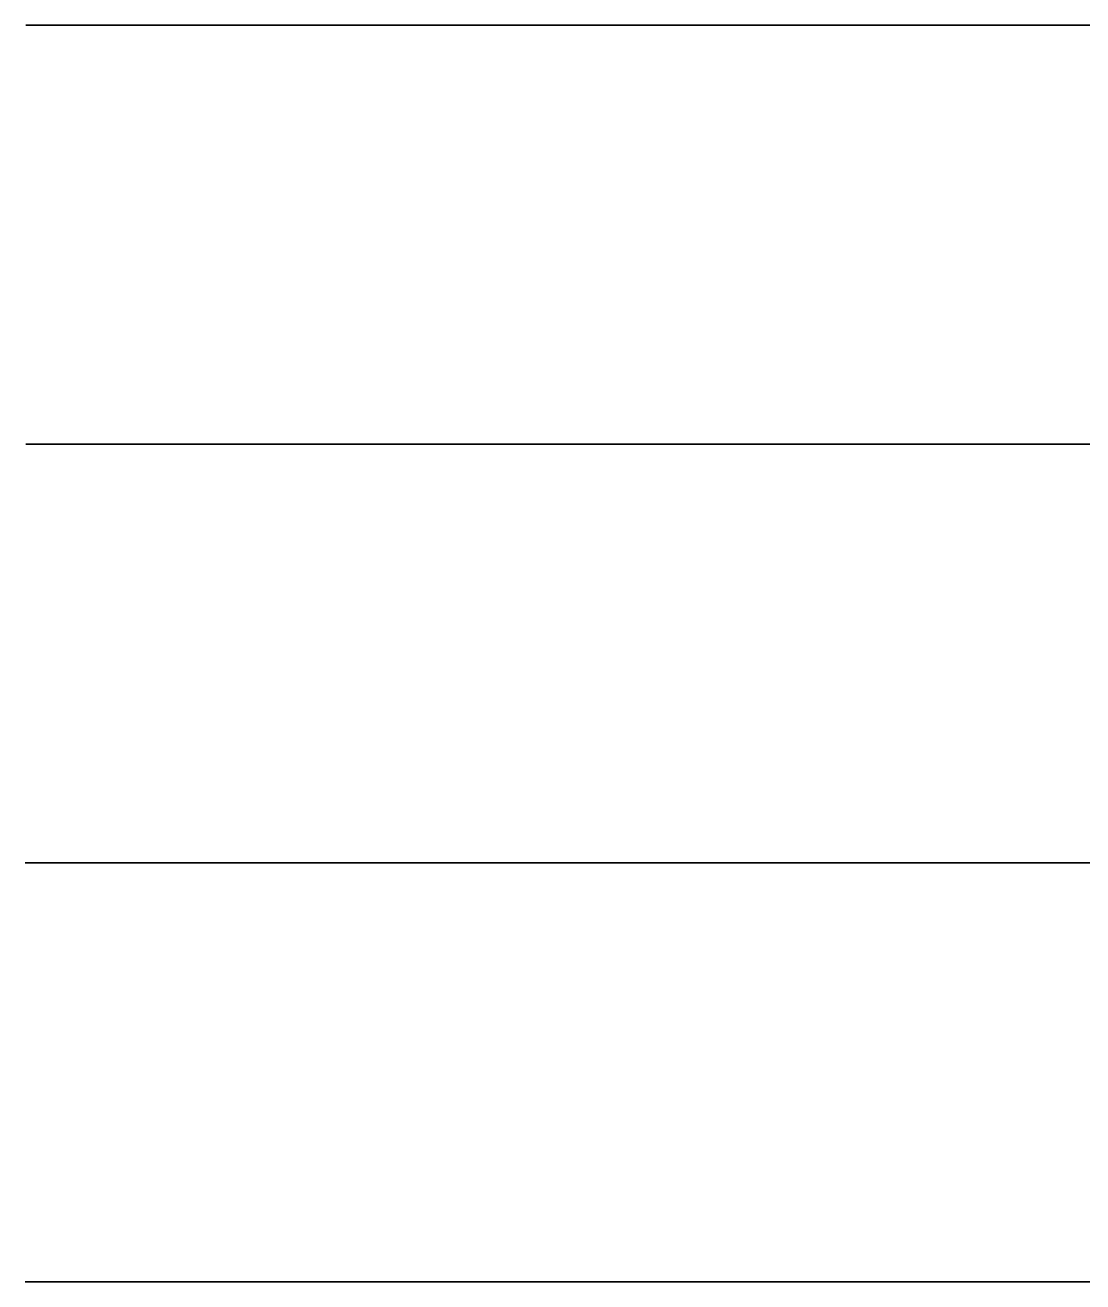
# Model space of a CAD drawing. Header units: metres. Extents: x 350990 to 353010, y 7455300 to 7456700.
# Drawn here: x 350990 to 351242.5, y 7456400 to 7456700 of the extents above; entities that cross this region are included whole.
import ezdxf

# ---------------------------------------------------------------- set-up
doc = ezdxf.new("R2010")
doc.units = ezdxf.units.M

msp = doc.modelspace()

# ---------------------------------------------------------------- linework, layer by layer
at = {"layer": 'BOC_P400N'}
msp.add_polyline3d([(351000, 7456400, 1206.943), (351010, 7456400, 1207.128), (351020, 7456400, 1207.433), (351030, 7456400, 1207.821), (351040, 7456400, 1208.251), (351050, 7456400, 1208.682), (351060, 7456400, 1209.077), (351070, 7456400, 1209.405), (351080, 7456400, 1209.647), (351090, 7456400, 1209.79), (351100, 7456400, 1209.836), (351110, 7456400, 1209.796), (351120, 7456400, 1209.689), (351130, 7456400, 1209.544), (351140, 7456400, 1209.394), (351150, 7456400, 1209.274), (351160, 7456400, 1209.216), (351170, 7456400, 1209.251), (351180, 7456400, 1209.401), (351190, 7456400, 1209.681), (351200, 7456400, 1210.095), (351210, 7456400, 1210.638), (351220, 7456400, 1211.296), (351230, 7456400, 1212.046), (351240, 7456400, 1212.859), (351250, 7456400, 1213.705)], dxfattribs=at)
at = {"layer": 'BOC_P500N'}
msp.add_polyline3d([(351000, 7456500, 1206.358), (351010, 7456500, 1206.416), (351020, 7456500, 1206.423), (351030, 7456500, 1206.406), (351040, 7456500, 1206.394), (351050, 7456500, 1206.421), (351060, 7456500, 1206.516), (351070, 7456500, 1206.709), (351080, 7456500, 1207.02), (351090, 7456500, 1207.463), (351100, 7456500, 1208.042), (351110, 7456500, 1208.752), (351120, 7456500, 1209.577), (351130, 7456500, 1210.494), (351140, 7456500, 1211.473), (351150, 7456500, 1212.479), (351160, 7456500, 1213.476), (351170, 7456500, 1214.432), (351180, 7456500, 1215.317), (351190, 7456500, 1216.108), (351200, 7456500, 1216.791), (351210, 7456500, 1217.363), (351220, 7456500, 1217.83), (351230, 7456500, 1218.207), (351240, 7456500, 1218.518), (351250, 7456500, 1218.792)], dxfattribs=at)
at = {"layer": 'BOC_P600N'}
msp.add_polyline3d([(351000, 7456600, 1203.55), (351010, 7456600, 1204.703), (351020, 7456600, 1206.048), (351030, 7456600, 1207.556), (351040, 7456600, 1209.184), (351050, 7456600, 1210.886), (351060, 7456600, 1212.606), (351070, 7456600, 1214.291), (351080, 7456600, 1215.889), (351090, 7456600, 1217.351), (351100, 7456600, 1218.641), (351110, 7456600, 1219.732), (351120, 7456600, 1220.607), (351130, 7456600, 1221.267), (351140, 7456600, 1221.722), (351150, 7456600, 1221.993), (351160, 7456600, 1222.113), (351170, 7456600, 1222.118), (351180, 7456600, 1222.049), (351190, 7456600, 1221.947), (351200, 7456600, 1221.848), (351210, 7456600, 1221.784), (351220, 7456600, 1221.777), (351230, 7456600, 1221.841), (351240, 7456600, 1221.978), (351250, 7456600, 1222.181)], dxfattribs=at)
at = {"layer": 'BOC_P700N'}
msp.add_polyline3d([(351000, 7456700, 1213.151), (351010, 7456700, 1213.162), (351020, 7456700, 1213.005), (351030, 7456700, 1212.695), (351040, 7456700, 1212.252), (351050, 7456700, 1211.706), (351060, 7456700, 1211.095), (351070, 7456700, 1210.456), (351080, 7456700, 1209.831), (351090, 7456700, 1209.259), (351100, 7456700, 1208.773), (351110, 7456700, 1208.4), (351120, 7456700, 1208.157), (351130, 7456700, 1208.051), (351140, 7456700, 1208.077), (351150, 7456700, 1208.221), (351160, 7456700, 1208.457), (351170, 7456700, 1208.755), (351180, 7456700, 1209.077), (351190, 7456700, 1209.387), (351200, 7456700, 1209.649), (351210, 7456700, 1209.831), (351220, 7456700, 1209.91), (351230, 7456700, 1209.872), (351240, 7456700, 1209.715), (351250, 7456700, 1209.447)], dxfattribs=at)
at = {"layer": 'BOLC_P400N'}
msp.add_polyline3d([(351000, 7456400, 1186.186), (351010, 7456400, 1185.492), (351020, 7456400, 1184.644), (351030, 7456400, 1183.639), (351040, 7456400, 1182.483), (351050, 7456400, 1181.189), (351060, 7456400, 1179.78), (351070, 7456400, 1178.289), (351080, 7456400, 1176.757), (351090, 7456400, 1175.23), (351100, 7456400, 1173.763), (351110, 7456400, 1172.412), (351120, 7456400, 1171.232), (351130, 7456400, 1170.281), (351140, 7456400, 1169.609), (351150, 7456400, 1169.261), (351160, 7456400, 1169.274), (351170, 7456400, 1169.673), (351180, 7456400, 1170.473), (351190, 7456400, 1171.673), (351200, 7456400, 1173.262), (351210, 7456400, 1175.213), (351220, 7456400, 1177.49), (351230, 7456400, 1180.043), (351240, 7456400, 1182.813), (351250, 7456400, 1185.736)], dxfattribs=at)
at = {"layer": 'BOLC_P500N'}
msp.add_polyline3d([(351000, 7456500, 1166.134), (351010, 7456500, 1167.834), (351020, 7456500, 1169.61), (351030, 7456500, 1171.409), (351040, 7456500, 1173.177), (351050, 7456500, 1174.864), (351060, 7456500, 1176.429), (351070, 7456500, 1177.84), (351080, 7456500, 1179.071), (351090, 7456500, 1180.109), (351100, 7456500, 1180.952), (351110, 7456500, 1181.606), (351120, 7456500, 1182.09), (351130, 7456500, 1182.427), (351140, 7456500, 1182.65), (351150, 7456500, 1182.798), (351160, 7456500, 1182.908), (351170, 7456500, 1183.024), (351180, 7456500, 1183.184), (351190, 7456500, 1183.424), (351200, 7456500, 1183.777), (351210, 7456500, 1184.266), (351220, 7456500, 1184.908), (351230, 7456500, 1185.712), (351240, 7456500, 1186.677), (351250, 7456500, 1187.794)], dxfattribs=at)
at = {"layer": 'BOLC_P600N'}
msp.add_polyline3d([(351000, 7456600, 1174.681), (351010, 7456600, 1177.737), (351020, 7456600, 1180.937), (351030, 7456600, 1184.203), (351040, 7456600, 1187.455), (351050, 7456600, 1190.613), (351060, 7456600, 1193.603), (351070, 7456600, 1196.354), (351080, 7456600, 1198.804), (351090, 7456600, 1200.904), (351100, 7456600, 1202.613), (351110, 7456600, 1203.906), (351120, 7456600, 1204.77), (351130, 7456600, 1205.208), (351140, 7456600, 1205.233), (351150, 7456600, 1204.873), (351160, 7456600, 1204.167), (351170, 7456600, 1203.161), (351180, 7456600, 1201.911), (351190, 7456600, 1200.477), (351200, 7456600, 1198.921), (351210, 7456600, 1197.305), (351220, 7456600, 1195.692), (351230, 7456600, 1194.136), (351240, 7456600, 1192.691), (351250, 7456600, 1191.397)], dxfattribs=at)
at = {"layer": 'BOLC_P700N'}
msp.add_polyline3d([(351000, 7456700, 1197.237), (351010, 7456700, 1200.982), (351020, 7456700, 1204.745), (351030, 7456700, 1204.695), (351040, 7456700, 1204.252), (351050, 7456700, 1203.706), (351060, 7456700, 1203.095), (351070, 7456700, 1202.456), (351080, 7456700, 1201.831), (351090, 7456700, 1201.259), (351100, 7456700, 1200.773), (351110, 7456700, 1200.4), (351120, 7456700, 1200.157), (351130, 7456700, 1200.051), (351140, 7456700, 1200.077), (351150, 7456700, 1200.221), (351160, 7456700, 1200.457), (351170, 7456700, 1200.755), (351180, 7456700, 1201.077), (351190, 7456700, 1201.387), (351200, 7456700, 1201.649), (351210, 7456700, 1201.831), (351220, 7456700, 1201.91), (351230, 7456700, 1201.872), (351240, 7456700, 1200.097), (351250, 7456700, 1196.774)], dxfattribs=at)
at = {"layer": 'BOX_P400N'}
msp.add_polyline3d([(351000, 7456400, 1175.069), (351010, 7456400, 1174.429), (351020, 7456400, 1173.291), (351030, 7456400, 1171.657), (351040, 7456400, 1169.56), (351050, 7456400, 1167.068), (351060, 7456400, 1164.275), (351070, 7456400, 1161.298), (351080, 7456400, 1158.27), (351090, 7456400, 1155.324), (351100, 7456400, 1152.595), (351110, 7456400, 1150.2), (351120, 7456400, 1148.24), (351130, 7456400, 1146.789), (351140, 7456400, 1145.893), (351150, 7456400, 1145.569), (351160, 7456400, 1145.806), (351170, 7456400, 1146.565), (351180, 7456400, 1147.792), (351190, 7456400, 1149.414), (351200, 7456400, 1151.355), (351210, 7456400, 1153.534), (351220, 7456400, 1155.879), (351230, 7456400, 1158.322), (351240, 7456400, 1160.812), (351250, 7456400, 1163.309)], dxfattribs=at)
at = {"layer": 'BOX_P500N'}
msp.add_polyline3d([(351000, 7456500, 1157.175), (351010, 7456500, 1160.541), (351020, 7456500, 1163.446), (351030, 7456500, 1165.409), (351040, 7456500, 1167.177), (351050, 7456500, 1168.864), (351060, 7456500, 1170.005), (351070, 7456500, 1170.502), (351080, 7456500, 1170.657), (351090, 7456500, 1170.542), (351100, 7456500, 1170.229), (351110, 7456500, 1169.783), (351120, 7456500, 1169.259), (351130, 7456500, 1168.701), (351140, 7456500, 1168.141), (351150, 7456500, 1167.6), (351160, 7456500, 1167.09), (351170, 7456500, 1166.616), (351180, 7456500, 1166.184), (351190, 7456500, 1165.796), (351200, 7456500, 1165.459), (351210, 7456500, 1165.185), (351220, 7456500, 1164.989), (351230, 7456500, 1164.89), (351240, 7456500, 1164.909), (351250, 7456500, 1165.067)], dxfattribs=at)
at = {"layer": 'BOX_P600N'}
msp.add_polyline3d([(351000, 7456600, 1153.218), (351010, 7456600, 1156.694), (351020, 7456600, 1160.22), (351030, 7456600, 1163.729), (351040, 7456600, 1167.157), (351050, 7456600, 1170.441), (351060, 7456600, 1173.518), (351070, 7456600, 1176.326), (351080, 7456600, 1178.799), (351090, 7456600, 1180.875), (351100, 7456600, 1182.493), (351110, 7456600, 1183.597), (351120, 7456600, 1184.143), (351130, 7456600, 1184.099), (351140, 7456600, 1183.454), (351150, 7456600, 1182.219), (351160, 7456600, 1180.431), (351170, 7456600, 1178.155), (351180, 7456600, 1175.483), (351190, 7456600, 1172.532), (351200, 7456600, 1169.44), (351210, 7456600, 1166.358), (351220, 7456600, 1163.443), (351230, 7456600, 1160.849), (351240, 7456600, 1158.717), (351250, 7456600, 1157.164)], dxfattribs=at)
at = {"layer": 'BOX_P700N'}
msp.add_polyline3d([(351000, 7456700, 1164.543), (351010, 7456700, 1166.238), (351020, 7456700, 1168.322), (351030, 7456700, 1167.081), (351040, 7456700, 1166.029), (351050, 7456700, 1165.516), (351060, 7456700, 1165.601), (351070, 7456700, 1166.306), (351080, 7456700, 1167.618), (351090, 7456700, 1169.482), (351100, 7456700, 1171.812), (351110, 7456700, 1174.49), (351120, 7456700, 1177.38), (351130, 7456700, 1180.331), (351140, 7456700, 1183.193), (351150, 7456700, 1185.825), (351160, 7456700, 1188.102), (351170, 7456700, 1189.928), (351180, 7456700, 1191.24), (351190, 7456700, 1192.009), (351200, 7456700, 1192.244), (351210, 7456700, 1191.989), (351220, 7456700, 1191.319), (351230, 7456700, 1190.333), (351240, 7456700, 1187.525), (351250, 7456700, 1183.198)], dxfattribs=at)
at = {"layer": 'PRO_P400N'}
msp.add_polyline3d([(351250, 7456400, 290.022), (351240, 7456400, 290.023), (351230, 7456400, 290.024), (351220, 7456400, 290.025), (351210, 7456400, 290.025), (351200, 7456400, 290.026), (351190, 7456400, 290.027), (351180, 7456400, 290.027), (351170, 7456400, 290.028), (351160, 7456400, 290.028), (351150, 7456400, 290.028), (351140, 7456400, 290.029), (351130, 7456400, 290.029), (351120, 7456400, 290.029), (351110, 7456400, 290.03), (351100, 7456400, 290.03), (351090, 7456400, 290.031), (351080, 7456400, 290.031), (351070, 7456400, 290.032), (351060, 7456400, 290.033), (351050, 7456400, 290.034), (351040, 7456400, 290.034), (351030, 7456400, 290.035), (351020, 7456400, 290.036), (351010, 7456400, 290.036), (351000, 7456400, 290.037), (350990.037, 7456400, 300), (350990.036, 7456400, 310), (350990.035, 7456400, 320), (350990.034, 7456400, 330), (350990.033, 7456400, 340), (350990.032, 7456400, 350), (350990.032, 7456400, 360), (350990.032, 7456400, 370), (350990.032, 7456400, 380), (350990.032, 7456400, 390), (350990.033, 7456400, 400), (350990.034, 7456400, 410), (350990.035, 7456400, 420), (350990.037, 7456400, 430), (350990.04, 7456400, 440), (350990.043, 7456400, 450), (350990.047, 7456400, 460), (350990.052, 7456400, 470), (350990.059, 7456400, 480), (350990.068, 7456400, 490), (350990.081, 7456400, 500), (350990.098, 7456400, 510), (350990.124, 7456400, 520), (350990.167, 7456400, 530), (350990.248, 7456400, 540), (350990.446, 7456400, 550), (350991.682, 7456400, 560), (351000, 7456400, 563.316), (351010, 7456400, 562.903), (351020, 7456400, 562.557), (351030, 7456400, 562.397), (351040, 7456400, 562.579), (351050, 7456400, 563.292), (351060, 7456400, 564.759), (351070, 7456400, 567.24), (351077.295, 7456400, 570), (351080, 7456400, 571.136), (351090, 7456400, 577.078), (351093.685, 7456400, 580), (351100, 7456400, 585.635), (351103.903, 7456400, 590), (351110, 7456400, 597.672), (351111.57, 7456400, 600), (351117.627, 7456400, 610), (351120, 7456400, 614.377), (351122.779, 7456400, 620), (351127.266, 7456400, 630), (351130, 7456400, 636.741), (351131.293, 7456400, 640), (351134.853, 7456400, 650), (351138.087, 7456400, 660), (351140, 7456400, 666.8), (351140.963, 7456400, 670), (351143.481, 7456400, 680), (351145.554, 7456400, 690), (351147.089, 7456400, 700), (351148, 7456400, 710), (351148.227, 7456400, 720), (351147.762, 7456400, 730), (351146.67, 7456400, 740), (351145.098, 7456400, 750), (351143.27, 7456400, 760), (351141.461, 7456400, 770), (351140, 7456400, 779.762), (351139.972, 7456400, 780), (351139.266, 7456400, 790), (351139.239, 7456400, 800), (351140, 7456400, 809.274), (351140.076, 7456400, 810), (351142.442, 7456400, 820), (351146.355, 7456400, 830), (351150, 7456400, 836.388), (351152.746, 7456400, 840), (351160, 7456400, 847.132), (351163.786, 7456400, 850), (351170, 7456400, 853.768), (351180, 7456400, 859.013), (351181.909, 7456400, 860), (351190, 7456400, 863.589), (351200, 7456400, 868.926), (351201.594, 7456400, 870), (351210, 7456400, 875.089), (351216.058, 7456400, 880), (351220, 7456400, 882.944), (351227.366, 7456400, 890), (351230, 7456400, 892.369), (351236.993, 7456400, 900), (351240, 7456400, 903.123), (351245.769, 7456400, 910)], dxfattribs=at)
at = {"layer": 'PRO_P500N'}
msp.add_polyline3d([(351250, 7456500, 290.025), (351240, 7456500, 290.027), (351230, 7456500, 290.028), (351220, 7456500, 290.029), (351210, 7456500, 290.031), (351200, 7456500, 290.032), (351190, 7456500, 290.033), (351180, 7456500, 290.034), (351170, 7456500, 290.035), (351160, 7456500, 290.035), (351150, 7456500, 290.036), (351140, 7456500, 290.036), (351130, 7456500, 290.037), (351120, 7456500, 290.038), (351110, 7456500, 290.038), (351100, 7456500, 290.04), (351090, 7456500, 290.041), (351080, 7456500, 290.043), (351070, 7456500, 290.045), (351060, 7456500, 290.047), (351050, 7456500, 290.05), (351040, 7456500, 290.054), (351030, 7456500, 290.058), (351020, 7456500, 290.062), (351010, 7456500, 290.066), (351000, 7456500, 290.07), (350990.07, 7456500, 300), (350990.067, 7456500, 310), (350990.064, 7456500, 320), (350990.061, 7456500, 330), (350990.059, 7456500, 340), (350990.056, 7456500, 350), (350990.054, 7456500, 360), (350990.053, 7456500, 370), (350990.052, 7456500, 380), (350990.052, 7456500, 390), (350990.052, 7456500, 400), (350990.053, 7456500, 410), (350990.054, 7456500, 420), (350990.057, 7456500, 430), (350990.06, 7456500, 440), (350990.065, 7456500, 450), (350990.072, 7456500, 460), (350990.081, 7456500, 470), (350990.094, 7456500, 480), (350990.114, 7456500, 490), (350990.147, 7456500, 500), (350990.205, 7456500, 510), (350990.342, 7456500, 520), (350990.983, 7456500, 530), (351000, 7456500, 534.98), (351010, 7456500, 533.693), (351020, 7456500, 532.313), (351030, 7456500, 530.918), (351036.942, 7456500, 530), (351040, 7456500, 529.628), (351050, 7456500, 528.589), (351060, 7456500, 527.901), (351070, 7456500, 527.749), (351080, 7456500, 528.373), (351089.464, 7456500, 530), (351090, 7456500, 530.103), (351100, 7456500, 533.608), (351110, 7456500, 539.457), (351110.652, 7456500, 540), (351120, 7456500, 549.4), (351120.447, 7456500, 550), (351126.668, 7456500, 560), (351130, 7456500, 566.75), (351131.348, 7456500, 570), (351134.766, 7456500, 580), (351137.513, 7456500, 590), (351139.709, 7456500, 600), (351140, 7456500, 601.689), (351141.37, 7456500, 610), (351142.665, 7456500, 620), (351143.647, 7456500, 630), (351144.34, 7456500, 640), (351144.762, 7456500, 650), (351144.924, 7456500, 660), (351144.835, 7456500, 670), (351144.507, 7456500, 680), (351143.966, 7456500, 690), (351143.253, 7456500, 700), (351142.445, 7456500, 710), (351141.663, 7456500, 720), (351141.087, 7456500, 730), (351140.957, 7456500, 740), (351141.558, 7456500, 750), (351143.19, 7456500, 760), (351146.114, 7456500, 770), (351150, 7456500, 778.878), (351150.808, 7456500, 780), (351160, 7456500, 789.612), (351160.862, 7456500, 790), (351170, 7456500, 793.434), (351180, 7456500, 793.273), (351189.319, 7456500, 790), (351190, 7456500, 789.719), (351200, 7456500, 782.644), (351202.867, 7456500, 780), (351210, 7456500, 773.004), (351212.81, 7456500, 770), (351220, 7456500, 762.777), (351222.9, 7456500, 760), (351230, 7456500, 754.209), (351236.226, 7456500, 750), (351240, 7456500, 747.926), (351250, 7456500, 744.346)], dxfattribs=at)
at = {"layer": 'PRO_P600N'}
msp.add_polyline3d([(351250, 7456600, 290.034), (351240, 7456600, 290.036), (351230, 7456600, 290.039), (351220, 7456600, 290.041), (351210, 7456600, 290.043), (351200, 7456600, 290.045), (351190, 7456600, 290.046), (351180, 7456600, 290.047), (351170, 7456600, 290.048), (351160, 7456600, 290.048), (351150, 7456600, 290.048), (351140, 7456600, 290.048), (351130, 7456600, 290.049), (351120, 7456600, 290.049), (351110, 7456600, 290.051), (351100, 7456600, 290.052), (351090, 7456600, 290.055), (351080, 7456600, 290.059), (351070, 7456600, 290.064), (351060, 7456600, 290.071), (351050, 7456600, 290.08), (351040, 7456600, 290.093), (351030, 7456600, 290.111), (351020, 7456600, 290.137), (351010, 7456600, 290.177), (351000, 7456600, 290.241), (350990.241, 7456600, 300), (350990.267, 7456600, 310), (350990.286, 7456600, 320), (350990.295, 7456600, 330), (350990.294, 7456600, 340), (350990.284, 7456600, 350), (350990.269, 7456600, 360), (350990.252, 7456600, 370), (350990.235, 7456600, 380), (350990.219, 7456600, 390), (350990.206, 7456600, 400), (350990.196, 7456600, 410), (350990.188, 7456600, 420), (350990.184, 7456600, 430), (350990.182, 7456600, 440), (350990.183, 7456600, 450), (350990.188, 7456600, 460), (350990.198, 7456600, 470), (350990.212, 7456600, 480), (350990.235, 7456600, 490), (350990.27, 7456600, 500), (350990.326, 7456600, 510), (350990.425, 7456600, 520), (350990.635, 7456600, 530), (350991.35, 7456600, 540), (351000, 7456600, 547.334), (351010, 7456600, 543.014), (351016.206, 7456600, 540), (351020, 7456600, 538.418), (351030, 7456600, 533.869), (351038.669, 7456600, 530), (351040, 7456600, 529.474), (351050, 7456600, 525.416), (351060, 7456600, 521.674), (351064.931, 7456600, 520), (351070, 7456600, 518.376), (351080, 7456600, 515.654), (351090, 7456600, 513.619), (351100, 7456600, 512.536), (351110, 7456600, 512.841), (351120, 7456600, 515.271), (351128.296, 7456600, 520), (351130, 7456600, 521.248), (351137.09, 7456600, 530), (351140, 7456600, 535.156), (351141.969, 7456600, 540), (351144.849, 7456600, 550), (351146.687, 7456600, 560), (351147.729, 7456600, 570), (351148.137, 7456600, 580), (351148.021, 7456600, 590), (351147.454, 7456600, 600), (351146.488, 7456600, 610), (351145.159, 7456600, 620), (351143.493, 7456600, 630), (351141.517, 7456600, 640), (351140, 7456600, 646.805), (351139.246, 7456600, 650), (351136.77, 7456600, 660), (351134.214, 7456600, 670), (351131.685, 7456600, 680), (351130, 7456600, 687.246), (351129.353, 7456600, 690), (351127.501, 7456600, 700), (351126.292, 7456600, 710), (351125.934, 7456600, 720), (351126.645, 7456600, 730), (351128.635, 7456600, 740), (351130, 7456600, 744.031), (351132.601, 7456600, 750), (351139.136, 7456600, 760), (351140, 7456600, 761), (351150, 7456600, 768.476), (351154.427, 7456600, 770), (351160, 7456600, 771.586), (351170, 7456600, 771.616), (351176.903, 7456600, 770), (351180, 7456600, 769.24), (351190, 7456600, 764.822), (351198.289, 7456600, 760), (351200, 7456600, 759.004), (351210, 7456600, 752.222), (351213.049, 7456600, 750), (351220, 7456600, 745.145), (351227.366, 7456600, 740), (351230, 7456600, 738.278), (351240, 7456600, 732.039), (351243.595, 7456600, 730)], dxfattribs=at)
at = {"layer": 'PRO_P700N'}
msp.add_polyline3d([(351250, 7456700, 290.074), (351240, 7456700, 290.084), (351230, 7456700, 290.093), (351220, 7456700, 290.101), (351210, 7456700, 290.106), (351200, 7456700, 290.107), (351190, 7456700, 290.105), (351180, 7456700, 290.101), (351170, 7456700, 290.095), (351160, 7456700, 290.089), (351150, 7456700, 290.083), (351140, 7456700, 290.079), (351130, 7456700, 290.076), (351120, 7456700, 290.074), (351110, 7456700, 290.073), (351100, 7456700, 290.075), (351090, 7456700, 290.078), (351080, 7456700, 290.083), (351070, 7456700, 290.092), (351060, 7456700, 290.105), (351050, 7456700, 290.126), (351040, 7456700, 290.161), (351030, 7456700, 290.226), (351020, 7456700, 290.379), (351010, 7456700, 291.075), (351004.79, 7456700, 300), (351010, 7456700, 308.163), (351010.986, 7456700, 310), (351015.159, 7456700, 320), (351018.034, 7456700, 330), (351019.899, 7456700, 340), (351020, 7456700, 340.891), (351021.02, 7456700, 350), (351021.502, 7456700, 360), (351021.441, 7456700, 370), (351020.906, 7456700, 380), (351020, 7456700, 389.354), (351019.943, 7456700, 390), (351018.692, 7456700, 400), (351017.082, 7456700, 410), (351015.086, 7456700, 420), (351012.643, 7456700, 430), (351010, 7456700, 438.904), (351009.688, 7456700, 440), (351006.436, 7456700, 450), (351002.461, 7456700, 460), (351000, 7456700, 465.246), (350991.682, 7456700, 470), (350990.62, 7456700, 480), (350990.388, 7456700, 490), (350990.289, 7456700, 500), (350990.237, 7456700, 510), (350990.206, 7456700, 520), (350990.188, 7456700, 530), (350990.179, 7456700, 540), (350990.176, 7456700, 550), (350990.18, 7456700, 560), (350990.191, 7456700, 570), (350990.214, 7456700, 580), (350990.257, 7456700, 590), (350990.345, 7456700, 600), (350990.588, 7456700, 610), (350993.229, 7456700, 620), (351000, 7456700, 621.334), (351002.509, 7456700, 620), (351010, 7456700, 615.367), (351016.391, 7456700, 610), (351020, 7456700, 606.513), (351025.668, 7456700, 600), (351030, 7456700, 594.434), (351033.153, 7456700, 590), (351039.793, 7456700, 580), (351040, 7456700, 579.676), (351046.051, 7456700, 570), (351050, 7456700, 563.779), (351052.458, 7456700, 560), (351059.238, 7456700, 550), (351060, 7456700, 548.935), (351066.779, 7456700, 540), (351070, 7456700, 536.048), (351075.355, 7456700, 530), (351080, 7456700, 525.034), (351085.199, 7456700, 520), (351090, 7456700, 515.473), (351096.455, 7456700, 510), (351100, 7456700, 506.966), (351109.025, 7456700, 500), (351110, 7456700, 499.207), (351120, 7456700, 491.964), (351123.141, 7456700, 490), (351130, 7456700, 485.035), (351137.851, 7456700, 480), (351140, 7456700, 478.288), (351150, 7456700, 471.531), (351153.03, 7456700, 470), (351160, 7456700, 464.433), (351167.012, 7456700, 460), (351170, 7456700, 455.876), (351176.106, 7456700, 450), (351178.29, 7456700, 440), (351179.692, 7456700, 430), (351180, 7456700, 428.32), (351182.224, 7456700, 420), (351185.152, 7456700, 410), (351188.755, 7456700, 400), (351190, 7456700, 397.558), (351198.24, 7456700, 390), (351200, 7456700, 388.85), (351204.448, 7456700, 390), (351210, 7456700, 392.73), (351213.43, 7456700, 400), (351214.368, 7456700, 410), (351212.042, 7456700, 420), (351210, 7456700, 424.289), (351205.865, 7456700, 430), (351200, 7456700, 437.715), (351197.122, 7456700, 440), (351190, 7456700, 448.085), (351186.766, 7456700, 450), (351181.44, 7456700, 460), (351180, 7456700, 468.157), (351179.625, 7456700, 470), (351178.255, 7456700, 480), (351177.467, 7456700, 490), (351176.814, 7456700, 500), (351176.177, 7456700, 510), (351175.503, 7456700, 520), (351174.759, 7456700, 530), (351173.922, 7456700, 540), (351172.973, 7456700, 550), (351171.896, 7456700, 560), (351170.676, 7456700, 570), (351170, 7456700, 574.83), (351169.262, 7456700, 580), (351167.666, 7456700, 590), (351165.925, 7456700, 600), (351164.034, 7456700, 610), (351161.992, 7456700, 620), (351160, 7456700, 629.152), (351159.807, 7456700, 630), (351157.546, 7456700, 640), (351155.322, 7456700, 650), (351153.235, 7456700, 660), (351151.438, 7456700, 670), (351150.17, 7456700, 680), (351150, 7456700, 684.89), (351149.83, 7456700, 690), (351150, 7456700, 691.935), (351150.932, 7456700, 700), (351154.521, 7456700, 710), (351160, 7456700, 717.489), (351163.793, 7456700, 720), (351170, 7456700, 722.618), (351180, 7456700, 723.146), (351190, 7456700, 721.264), (351193.595, 7456700, 720), (351200, 7456700, 717.785), (351210, 7456700, 713.531), (351217.824, 7456700, 710), (351220, 7456700, 709.053), (351230, 7456700, 704.515), (351240, 7456700, 700.368), (351240.939, 7456700, 700), (351250, 7456700, 696.541)], dxfattribs=at)
at = {"layer": 'TOH_P400N'}
msp.add_polyline3d([(351000, 7456400, 1150.013), (351010, 7456400, 1148.398), (351020, 7456400, 1146.588), (351030, 7456400, 1144.677), (351040, 7456400, 1142.759), (351050, 7456400, 1140.919), (351060, 7456400, 1139.224), (351070, 7456400, 1137.725), (351080, 7456400, 1136.45), (351090, 7456400, 1135.404), (351100, 7456400, 1134.568), (351110, 7456400, 1133.905), (351120, 7456400, 1133.364), (351130, 7456400, 1132.882), (351140, 7456400, 1132.396), (351150, 7456400, 1131.85), (351160, 7456400, 1131.197), (351170, 7456400, 1130.412), (351180, 7456400, 1129.492), (351190, 7456400, 1128.46), (351200, 7456400, 1127.366), (351210, 7456400, 1126.283), (351220, 7456400, 1125.307), (351230, 7456400, 1124.543), (351240, 7456400, 1124.104), (351250, 7456400, 1124.096)], dxfattribs=at)
at = {"layer": 'TOH_P500N'}
msp.add_polyline3d([(351000, 7456500, 1137.163), (351010, 7456500, 1140.984), (351020, 7456500, 1144.429), (351030, 7456500, 1147.03), (351040, 7456500, 1149.524), (351050, 7456500, 1151.996), (351060, 7456500, 1153.93), (351070, 7456500, 1155.159), (351080, 7456500, 1155.904), (351090, 7456500, 1156.152), (351100, 7456500, 1155.89), (351110, 7456500, 1155.113), (351120, 7456500, 1153.819), (351130, 7456500, 1152.025), (351140, 7456500, 1149.76), (351150, 7456500, 1147.078), (351160, 7456500, 1144.057), (351170, 7456500, 1140.799), (351180, 7456500, 1137.43), (351190, 7456500, 1134.097), (351200, 7456500, 1130.959), (351210, 7456500, 1128.182), (351220, 7456500, 1125.927), (351230, 7456500, 1124.338), (351240, 7456500, 1123.535), (351250, 7456500, 1123.595)], dxfattribs=at)
at = {"layer": 'TOH_P600N'}
msp.add_polyline3d([(351000, 7456600, 1125.707), (351010, 7456600, 1127.831), (351020, 7456600, 1130.195), (351030, 7456600, 1132.758), (351040, 7456600, 1135.463), (351050, 7456600, 1138.237), (351060, 7456600, 1140.992), (351070, 7456600, 1143.624), (351080, 7456600, 1146.019), (351090, 7456600, 1148.056), (351100, 7456600, 1149.617), (351110, 7456600, 1150.59), (351120, 7456600, 1150.886), (351130, 7456600, 1150.438), (351140, 7456600, 1149.217), (351150, 7456600, 1147.234), (351160, 7456600, 1144.547), (351170, 7456600, 1141.257), (351180, 7456600, 1137.513), (351190, 7456600, 1133.498), (351200, 7456600, 1129.427), (351210, 7456600, 1125.533), (351220, 7456600, 1122.05), (351230, 7456600, 1119.203), (351240, 7456600, 1117.189), (351250, 7456600, 1116.165)], dxfattribs=at)
at = {"layer": 'TOH_P700N'}
msp.add_polyline3d([(351000, 7456700, 1139.223), (351010, 7456700, 1138.859), (351020, 7456700, 1138.665), (351030, 7456700, 1134.985), (351040, 7456700, 1131.403), (351050, 7456700, 1128.346), (351060, 7456700, 1125.956), (351070, 7456700, 1124.335), (351080, 7456700, 1123.547), (351090, 7456700, 1123.603), (351100, 7456700, 1124.472), (351110, 7456700, 1126.072), (351120, 7456700, 1128.284), (351130, 7456700, 1130.958), (351140, 7456700, 1133.92), (351150, 7456700, 1136.987), (351160, 7456700, 1139.979), (351170, 7456700, 1142.731), (351180, 7456700, 1145.101), (351190, 7456700, 1146.98), (351200, 7456700, 1148.299), (351210, 7456700, 1149.033), (351220, 7456700, 1149.197), (351230, 7456700, 1148.848), (351240, 7456700, 1146.458), (351250, 7456700, 1142.327)], dxfattribs=at)
at = {"layer": 'TOPO_P400N'}
msp.add_polyline3d([(351000, 7456400, 1221.88), (351010, 7456400, 1221.553), (351020, 7456400, 1221.235), (351030, 7456400, 1220.936), (351040, 7456400, 1220.669), (351050, 7456400, 1220.441), (351060, 7456400, 1220.264), (351070, 7456400, 1220.143), (351080, 7456400, 1220.087), (351090, 7456400, 1220.101), (351100, 7456400, 1220.189), (351110, 7456400, 1220.355), (351120, 7456400, 1220.601), (351130, 7456400, 1220.927), (351140, 7456400, 1221.333), (351150, 7456400, 1221.817), (351160, 7456400, 1222.376), (351170, 7456400, 1223.007), (351180, 7456400, 1223.704), (351190, 7456400, 1224.462), (351200, 7456400, 1225.276), (351210, 7456400, 1226.138), (351220, 7456400, 1227.042), (351230, 7456400, 1227.98), (351240, 7456400, 1228.945), (351250, 7456400, 1229.93)], dxfattribs=at)
at = {"layer": 'TOPO_P500N'}
msp.add_polyline3d([(351000, 7456500, 1220.369), (351010, 7456500, 1221.172), (351020, 7456500, 1222.024), (351030, 7456500, 1222.917), (351040, 7456500, 1223.844), (351050, 7456500, 1224.794), (351060, 7456500, 1225.757), (351070, 7456500, 1226.724), (351080, 7456500, 1227.682), (351090, 7456500, 1228.623), (351100, 7456500, 1229.535), (351110, 7456500, 1230.409), (351120, 7456500, 1231.235), (351130, 7456500, 1232.005), (351140, 7456500, 1232.713), (351150, 7456500, 1233.351), (351160, 7456500, 1233.914), (351170, 7456500, 1234.399), (351180, 7456500, 1234.805), (351190, 7456500, 1235.13), (351200, 7456500, 1235.375), (351210, 7456500, 1235.544), (351220, 7456500, 1235.64), (351230, 7456500, 1235.668), (351240, 7456500, 1235.637), (351250, 7456500, 1235.554)], dxfattribs=at)
at = {"layer": 'TOPO_P600N'}
msp.add_polyline3d([(351000, 7456600, 1221.541), (351010, 7456600, 1222.627), (351020, 7456600, 1223.722), (351030, 7456600, 1224.811), (351040, 7456600, 1225.881), (351050, 7456600, 1226.917), (351060, 7456600, 1227.906), (351070, 7456600, 1228.836), (351080, 7456600, 1229.696), (351090, 7456600, 1230.478), (351100, 7456600, 1231.172), (351110, 7456600, 1231.774), (351120, 7456600, 1232.278), (351130, 7456600, 1232.683), (351140, 7456600, 1232.987), (351150, 7456600, 1233.191), (351160, 7456600, 1233.299), (351170, 7456600, 1233.315), (351180, 7456600, 1233.245), (351190, 7456600, 1233.098), (351200, 7456600, 1232.882), (351210, 7456600, 1232.607), (351220, 7456600, 1232.284), (351230, 7456600, 1231.926), (351240, 7456600, 1231.544), (351250, 7456600, 1231.15)], dxfattribs=at)
at = {"layer": 'TOPO_P700N'}
msp.add_polyline3d([(351000, 7456700, 1229.629), (351010, 7456700, 1230.442), (351020, 7456700, 1231.081), (351030, 7456700, 1231.544), (351040, 7456700, 1231.831), (351050, 7456700, 1231.944), (351060, 7456700, 1231.889), (351070, 7456700, 1231.672), (351080, 7456700, 1231.305), (351090, 7456700, 1230.8), (351100, 7456700, 1230.171), (351110, 7456700, 1229.434), (351120, 7456700, 1228.608), (351130, 7456700, 1227.711), (351140, 7456700, 1226.763), (351150, 7456700, 1225.784), (351160, 7456700, 1224.795), (351170, 7456700, 1223.816), (351180, 7456700, 1222.867), (351190, 7456700, 1221.966), (351200, 7456700, 1221.132), (351210, 7456700, 1220.38), (351220, 7456700, 1219.726), (351230, 7456700, 1219.182), (351240, 7456700, 1218.758), (351250, 7456700, 1218.463)], dxfattribs=at)

doc.saveas('drawing.dxf')
